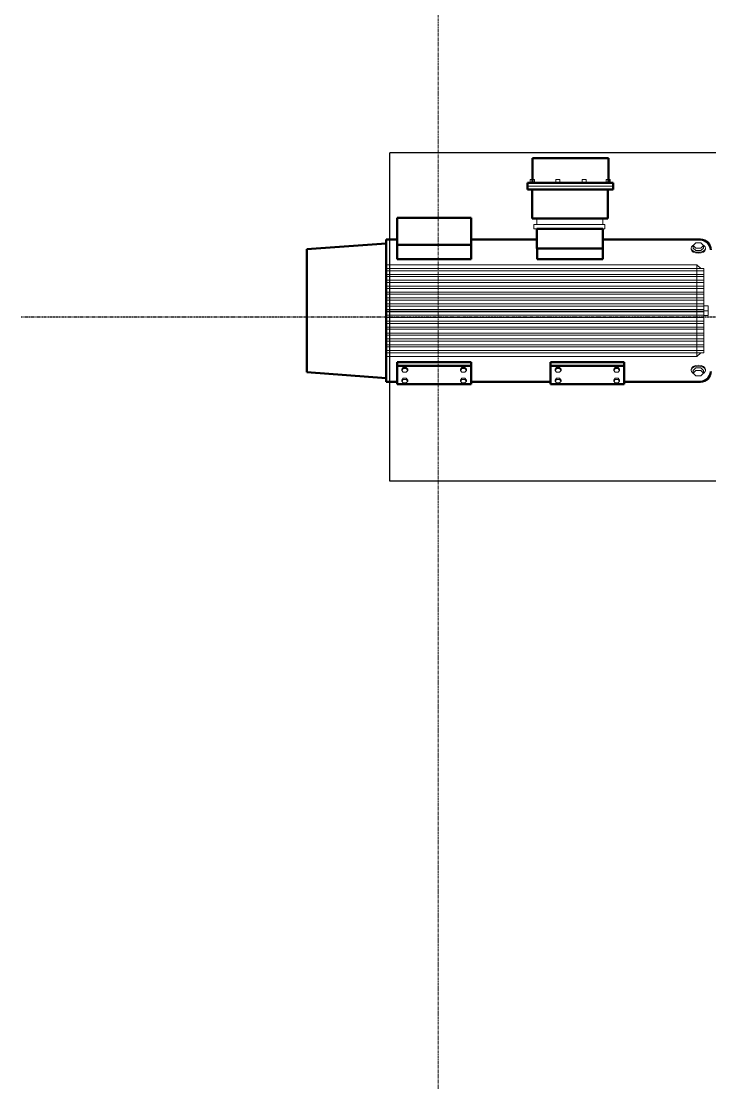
# Model space of a CAD drawing. Header units: inches. Extents: x 86328 to 235202, y 68629 to 184293.
# Drawn here: x 148788 to 151617, y 128245 to 132606 of the extents above; entities that cross this region are included whole.
import ezdxf

# ---------------------------------------------------------------- set-up
doc = ezdxf.new("R2010")
doc.units = ezdxf.units.IN
doc.header["$MEASUREMENT"] = 0
for name, pattern in [('CENTER', [2, 1.25, -0.25, 0.25, -0.25]), ('HIDDEN', [0.375, 0.25, -0.125]), ('PHANTOM2', [1.25, 0.625, -0.125, 0.125, -0.125, 0.125, -0.125])]:
    doc.linetypes.add(name, pattern=pattern)
doc.layers.add('.5', color=8, linetype='Continuous', lineweight=0)
doc.layers.add('DIM', color=251, linetype='Continuous', lineweight=0)

msp = doc.modelspace()

# ---------------------------------------------------------------- linework, layer by layer
at = {"layer": '.5', "color": 8, "linetype": 'CENTER', "ltscale": 10}
msp.add_line((150501.3, 116744.2), (150501.3, 148032.4), dxfattribs=at)
at = {"color": 8, "linetype": 'PHANTOM2', "ltscale": 20}
msp.add_line((175241.1, 131390.5), (148787.7, 131390.5), dxfattribs=at)
at = {"layer": 'DIM', "color": 8, "linetype": 'HIDDEN', "lineweight": 25, "ltscale": 10}
for p, q in [((153301.3, 132065.4), (150301.3, 132065.4)), ((150301.3, 132065.4), (150301.3, 130717.9)), ((150301.3, 130717.9), (153301.3, 130717.9))]:
    msp.add_line(p, q, dxfattribs=at)
at = {"layer": 'DIM', "color": 8, "lineweight": 50}
for p, q in [((151201.3, 132043.5), (150888.2, 132043.5)), ((150888.2, 132043.5), (150888.2, 131942.4)), ((151201.3, 131942.4), (151201.3, 132043.5)), ((151220, 131942.4), (150868.2, 131942.4)), ((150868.2, 131942.4), (150868.2, 131914.3)), ((150888.2, 131942.4), (151201.3, 131942.4)), ((151220, 131914.3), (151220, 131942.4)), ((150868.2, 131914.3), (151220, 131914.3)), ((151198, 131914.3), (150887.7, 131914.3)), ((150887.7, 131914.3), (150887.7, 131794.8)), ((151198, 131794.8), (151198, 131914.3)), ((150332.7, 131798.7), (150636, 131798.7)), ((150332.7, 131687.6), (150332.7, 131798.7)), ((150636, 131798.7), (150636, 131687.6)), ((150887.7, 131794.8), (151198, 131794.8)), ((150906.3, 131672), (150906.3, 131752.5)), ((150906.3, 131752.5), (151177.6, 131752.5)), ((151177.6, 131752.5), (151177.6, 131672)), ((150287.5, 131693.4), (149960.7, 131668.8)), ((150287.5, 131124.9), (150287.5, 131708.5)), ((150287.5, 131708.5), (150332.7, 131708.5)), ((150332.7, 131687.6), (150636, 131687.6)), ((150332.7, 131627.9), (150332.7, 131687.6)), ((150636, 131687.6), (150332.7, 131687.6)), ((150636, 131708.5), (150906.3, 131708.5)), ((150636, 131687.6), (150636, 131627.9)), ((151177.6, 131672), (150906.3, 131672)), ((151177.6, 131672), (150907.2, 131672)), ((150907.2, 131672), (150907.2, 131627.9)), ((151550.8, 131708.5), (151177.6, 131708.5)), ((151177.6, 131627.9), (151177.6, 131672)), ((151579, 131708.5), (151549.9, 131708.5)), ((149960.7, 131668.8), (149960.7, 131164.5)), ((150636, 131627.9), (150332.7, 131627.9)), ((150907.2, 131627.9), (151177.6, 131627.9)), ((150636, 131205.4), (150332.7, 131205.4)), ((150332.7, 131205.4), (150332.7, 131190.5)), ((150332.7, 131190.5), (150636, 131190.5)), ((150636, 131190.5), (150332.7, 131190.5)), ((150332.7, 131190.5), (150332.7, 131114.3)), ((150636, 131190.5), (150636, 131205.4)), ((150636, 131114.3), (150636, 131190.5)), ((151265.9, 131205.4), (150962.6, 131205.4)), ((150962.6, 131205.4), (150962.6, 131190.5)), ((150962.6, 131190.5), (151265.9, 131190.5)), ((151265.9, 131190.5), (150962.6, 131190.5)), ((150962.6, 131190.5), (150962.6, 131114.3)), ((151265.9, 131190.5), (151265.9, 131205.4)), ((151265.9, 131114.3), (151265.9, 131190.5)), ((150287.5, 131139.9), (149960.7, 131164.5)), ((150332.7, 131124.9), (150287.5, 131124.9)), ((150332.7, 131114.3), (150636, 131114.3)), ((150962.6, 131124.9), (150636, 131124.9)), ((150962.6, 131114.3), (151265.9, 131114.3)), ((151316.5, 131124.9), (151265.9, 131124.9)), ((151316.5, 131124.9), (151579, 131124.9)), ((151579, 131124.9), (151549.9, 131124.9))]:
    msp.add_line(p, q, dxfattribs=at)
at = {"layer": 'DIM', "color": 8, "linetype": 'Continuous'}
for p, q in [((150896.7, 131956.2), (150879.7, 131956.2)), ((150879.7, 131956.2), (150879.7, 131942.4)), ((150879.7, 131942.4), (150896.7, 131942.4)), ((150896.7, 131942.4), (150896.7, 131956.2)), ((151001.5, 131956.2), (150984.5, 131956.2)), ((150984.5, 131956.2), (150984.5, 131942.4)), ((150984.5, 131942.4), (151001.5, 131942.4)), ((151001.5, 131942.4), (151001.5, 131956.2)), ((151109.3, 131956.2), (151092.3, 131956.2)), ((151092.3, 131956.2), (151092.3, 131942.4)), ((151092.3, 131942.4), (151109.3, 131942.4)), ((151109.3, 131942.4), (151109.3, 131956.2)), ((151191.5, 131942.4), (151191.5, 131956.2)), ((151191.5, 131956.2), (151208.5, 131956.2)), ((151208.5, 131942.4), (151191.5, 131942.4)), ((151208.5, 131956.2), (151208.5, 131942.4)), ((151220, 131928.4), (150868.2, 131928.4)), ((151185.3, 131771.1), (150893.6, 131771.1)), ((150893.6, 131771.1), (150893.6, 131752.5)), ((151177.6, 131794.8), (150906.3, 131794.8)), ((150906.3, 131794.8), (150906.3, 131771.1)), ((150906.3, 131771.1), (151177.6, 131771.1)), ((151177.6, 131771.1), (151177.6, 131794.8)), ((151185.3, 131752.5), (151185.3, 131771.1)), ((150893.6, 131752.5), (151185.3, 131752.5)), ((151177.6, 131708.5), (151306.6, 131708.5)), ((151540.6, 131670), (151540.6, 131673.9)), ((151549.3, 131684.5), (151559.7, 131695.9)), ((151559.7, 131674.1), (151549.3, 131684.5)), ((151549.3, 131673.9), (151549.3, 131684.5)), ((151559.7, 131663.5), (151549.3, 131673.9)), ((151549.3, 131673.9), (151549.3, 131673.9)), ((151559.7, 131695.9), (151580.4, 131695.9)), ((151580.4, 131674.1), (151559.7, 131674.1)), ((151580.4, 131695.9), (151590.8, 131684.5)), ((151590.8, 131684.5), (151580.4, 131674.1)), ((151590.8, 131673.9), (151580.4, 131663.5)), ((151590.8, 131673.9), (151590.8, 131684.5)), ((151590.8, 131673.9), (151590.8, 131673.9)), ((151599.6, 131670), (151599.6, 131673.9)), ((151580.4, 131663.5), (151559.7, 131663.5)), ((151563.8, 131653.1), (151563.8, 131653.1)), ((151563.8, 131604.7), (150287.5, 131604.7)), ((151592.6, 131589.8), (150287.5, 131589.8)), ((151563.8, 131417.3), (151563.8, 131604.7)), ((151563.8, 131604.7), (151580.1, 131589.8)), ((151592.6, 131416.7), (151592.6, 131589.8)), ((151592.6, 131580.9), (150287.5, 131580.9)), ((151592.6, 131565.6), (150287.5, 131565.6)), ((151592.6, 131556.7), (150287.5, 131556.7)), ((151592.6, 131541.4), (150287.5, 131541.4)), ((151592.6, 131532.5), (150287.5, 131532.5)), ((151592.6, 131517.2), (150287.5, 131517.2)), ((151592.6, 131508.3), (150287.5, 131508.3)), ((151592.6, 131493), (150287.5, 131493)), ((151592.6, 131484.1), (150287.5, 131484.1)), ((151592.6, 131468.9), (150287.5, 131468.9)), ((151592.6, 131460), (150287.5, 131460)), ((151592.6, 131444.7), (150287.5, 131444.7)), ((151592.6, 131435.8), (150287.5, 131435.8)), ((151592.6, 131421.8), (150287.5, 131421.8)), ((151592.6, 131420.5), (150287.5, 131420.5)), ((151592.6, 131412.9), (150287.5, 131412.9)), ((151592.6, 131411.6), (150287.5, 131411.6)), ((151563.8, 131416.1), (151563.8, 131228.6)), ((151611.1, 131436.9), (151592.6, 131436.9)), ((151592.6, 131436.9), (151592.6, 131416.7)), ((151611.1, 131436.9), (151592.6, 131436.9)), ((151592.6, 131436.9), (151592.6, 131416.7)), ((151592.6, 131416.7), (151611.1, 131416.7)), ((151592.6, 131416.7), (151611.1, 131416.7)), ((151592.6, 131396.4), (151592.6, 131416.7)), ((151592.6, 131416.7), (151592.6, 131243.6)), ((151592.6, 131416.7), (151611.1, 131416.7)), ((151592.6, 131396.4), (151592.6, 131416.7)), ((151592.6, 131416.7), (151611.1, 131416.7)), ((151611.1, 131416.7), (151611.1, 131436.9)), ((151611.1, 131416.7), (151611.1, 131436.9)), ((151611.1, 131416.7), (151611.1, 131396.4)), ((151611.1, 131416.7), (151611.1, 131396.4)), ((151592.6, 131397.6), (150287.5, 131397.6)), ((151592.6, 131388.7), (150287.5, 131388.7)), ((151592.6, 131373.4), (150287.5, 131373.4)), ((151592.6, 131364.5), (150287.5, 131364.5)), ((151611.1, 131396.4), (151592.6, 131396.4)), ((151611.1, 131396.4), (151592.6, 131396.4)), ((151592.6, 131349.2), (150287.5, 131349.2)), ((151592.6, 131340.3), (150287.5, 131340.3)), ((151592.6, 131325), (150287.5, 131325)), ((151592.6, 131316.1), (150287.5, 131316.1)), ((151592.6, 131300.8), (150287.5, 131300.8)), ((151592.6, 131291.9), (150287.5, 131291.9)), ((151592.6, 131276.6), (150287.5, 131276.6)), ((151592.6, 131267.7), (150287.5, 131267.7)), ((151592.6, 131252.5), (150287.5, 131252.5)), ((151592.6, 131243.6), (150287.5, 131243.6)), ((151563.8, 131228.6), (151580.1, 131243.6)), ((151563.8, 131228.6), (150287.5, 131228.6)), ((150357.8, 131183.2), (150351.8, 131175.8)), ((150357.8, 131178.5), (150351.8, 131171.1)), ((150351.8, 131171.1), (150351.8, 131175.8)), ((150351.8, 131171.1), (150357.8, 131164.7)), ((150370, 131183.2), (150357.8, 131183.2)), ((150370, 131178.5), (150357.8, 131178.5)), ((150357.8, 131164.7), (150370, 131164.7)), ((150376.1, 131175.8), (150370, 131183.2)), ((150376.1, 131171.1), (150370, 131178.5)), ((150370, 131164.7), (150376.1, 131171.1)), ((150376.1, 131171.1), (150376.1, 131175.8)), ((150592.5, 131175.8), (150598.6, 131183.2)), ((150592.5, 131171.1), (150598.6, 131178.5)), ((150592.5, 131171.1), (150592.5, 131175.8)), ((150598.6, 131164.7), (150592.5, 131171.1)), ((150598.6, 131183.2), (150610.8, 131183.2)), ((150598.6, 131178.5), (150610.8, 131178.5)), ((150610.8, 131164.7), (150598.6, 131164.7)), ((150610.8, 131183.2), (150616.9, 131175.8)), ((150610.8, 131178.5), (150616.9, 131171.1)), ((150616.9, 131171.1), (150610.8, 131164.7)), ((150616.9, 131171.1), (150616.9, 131175.8)), ((150987.8, 131183.2), (150981.7, 131175.8)), ((150987.8, 131178.5), (150981.7, 131171.1)), ((150981.7, 131171.1), (150981.7, 131175.8)), ((150981.7, 131171.1), (150987.8, 131164.7)), ((151000, 131183.2), (150987.8, 131183.2)), ((151000, 131178.5), (150987.8, 131178.5)), ((150987.8, 131164.7), (151000, 131164.7)), ((151006, 131175.8), (151000, 131183.2)), ((151006, 131171.1), (151000, 131178.5)), ((151000, 131164.7), (151006, 131171.1)), ((151006, 131171.1), (151006, 131175.8)), ((151222.4, 131175.8), (151228.5, 131183.2)), ((151222.4, 131171.1), (151228.5, 131178.5)), ((151222.4, 131171.1), (151222.4, 131175.8)), ((151228.5, 131164.7), (151222.4, 131171.1)), ((151228.5, 131183.2), (151240.7, 131183.2)), ((151228.5, 131178.5), (151240.7, 131178.5)), ((151240.7, 131164.7), (151228.5, 131164.7)), ((151240.7, 131183.2), (151246.8, 131175.8)), ((151240.7, 131178.5), (151246.8, 131171.1)), ((151246.8, 131171.1), (151240.7, 131164.7)), ((151246.8, 131171.1), (151246.8, 131175.8)), ((151540.6, 131175.2), (151540.6, 131171.3)), ((151559.7, 131181.7), (151549.3, 131171.3)), ((151549.3, 131171.3), (151549.3, 131171.3)), ((151549.3, 131171.3), (151549.3, 131160.6)), ((151559.7, 131171), (151549.3, 131160.6)), ((151549.3, 131160.6), (151559.7, 131149.3)), ((151580.4, 131181.7), (151559.7, 131181.7)), ((151580.4, 131171), (151559.7, 131171)), ((151559.7, 131149.3), (151580.4, 131149.3)), ((151590.8, 131171.3), (151580.4, 131181.7)), ((151590.8, 131160.6), (151580.4, 131171)), ((151580.4, 131149.3), (151590.8, 131160.6)), ((151590.8, 131171.3), (151590.8, 131171.3)), ((151590.8, 131171.3), (151590.8, 131160.6)), ((151599.6, 131175.2), (151599.6, 131171.3)), ((150357.8, 131139), (150351.8, 131131.6)), ((150357.8, 131134.2), (150351.8, 131126.8)), ((150351.8, 131126.8), (150351.8, 131131.6)), ((150351.8, 131126.8), (150357.8, 131120.5)), ((150370, 131139), (150357.8, 131139)), ((150370, 131134.2), (150357.8, 131134.2)), ((150357.8, 131120.5), (150370, 131120.5)), ((150376.1, 131131.6), (150370, 131139)), ((150376.1, 131126.8), (150370, 131134.2)), ((150370, 131120.5), (150376.1, 131126.8)), ((150376.1, 131126.8), (150376.1, 131131.6)), ((150592.5, 131131.6), (150598.6, 131139)), ((150592.5, 131126.8), (150598.6, 131134.2)), ((150592.5, 131126.8), (150592.5, 131131.6)), ((150598.6, 131120.5), (150592.5, 131126.8)), ((150598.6, 131139), (150610.8, 131139)), ((150598.6, 131134.2), (150610.8, 131134.2)), ((150610.8, 131120.5), (150598.6, 131120.5)), ((150610.8, 131139), (150616.9, 131131.6)), ((150610.8, 131134.2), (150616.9, 131126.8)), ((150616.9, 131126.8), (150610.8, 131120.5)), ((150616.9, 131126.8), (150616.9, 131131.6)), ((150987.8, 131139), (150981.7, 131131.6)), ((150987.8, 131134.2), (150981.7, 131126.8)), ((150981.7, 131126.8), (150981.7, 131131.6)), ((150981.7, 131126.8), (150987.8, 131120.5)), ((151000, 131139), (150987.8, 131139)), ((151000, 131134.2), (150987.8, 131134.2)), ((150987.8, 131120.5), (151000, 131120.5)), ((151006, 131131.6), (151000, 131139)), ((151006, 131126.8), (151000, 131134.2)), ((151000, 131120.5), (151006, 131126.8)), ((151006, 131126.8), (151006, 131131.6)), ((151222.4, 131131.6), (151228.5, 131139)), ((151222.4, 131126.8), (151228.5, 131134.2)), ((151222.4, 131126.8), (151222.4, 131131.6)), ((151228.5, 131120.5), (151222.4, 131126.8)), ((151228.5, 131139), (151240.7, 131139)), ((151228.5, 131134.2), (151240.7, 131134.2)), ((151240.7, 131120.5), (151228.5, 131120.5)), ((151240.7, 131139), (151246.8, 131131.6)), ((151240.7, 131134.2), (151246.8, 131126.8)), ((151246.8, 131126.8), (151240.7, 131120.5)), ((151246.8, 131126.8), (151246.8, 131131.6))]:
    msp.add_line(p, q, dxfattribs=at)
at = {"layer": 'DIM', "color": 8, "lineweight": 50}
for centre, start, end in [((151579, 131666.6), 0, 90), ((151579, 131166.8), 270, 0)]:
    msp.add_arc(centre, 41.9, start, end, dxfattribs=at)
at = {"layer": 'DIM', "color": 8, "linetype": 'Continuous'}
for centre, start, end in [((151610.2, 131662), 359.9696, 359.9696), ((151610.2, 131171.3), 0.0304, 0.0304)]:
    msp.add_arc(centre, 3.25, start, end, dxfattribs=at)
at = {"layer": 'DIM', "color": 8, "linetype": 'Continuous', "extrusion": (0, 0, -1)}
for centre, major_axis, start_param, end_param in [((151570.1, 131673.9), (29.5, 0), -0.915374, 4.051923), ((151570.1, 131670), (-29.5, 0), 3.141593, 6.283185)]:
    msp.add_ellipse(centre, major_axis=major_axis, ratio=0.58591, start_param=start_param, end_param=end_param, dxfattribs=at)
at = {"layer": 'DIM', "color": 8, "linetype": 'Continuous'}
for centre, start_param, end_param in [((151570.1, 131175.2), 3.141593, 6.283185), ((151570.1, 131171.3), 2.226219, 7.193516)]:
    msp.add_ellipse(centre, major_axis=(-29.5, 0), ratio=0.58591, start_param=start_param, end_param=end_param, dxfattribs=at)

doc.saveas('drawing.dxf')
